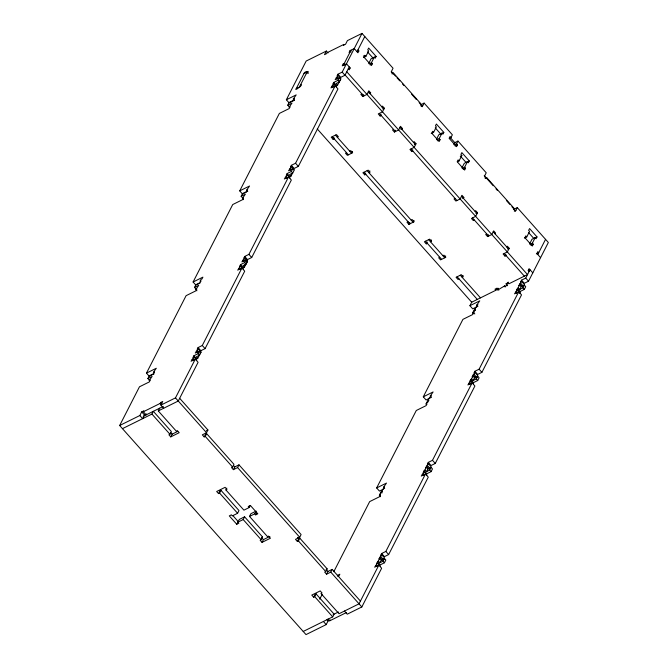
<?xml version="1.0" encoding="UTF-8"?>
<svg xmlns="http://www.w3.org/2000/svg" width="668" height="668" viewBox="0 0 668 668"><rect width="100%" height="100%" fill="white"/><g stroke="black" fill="none" stroke-linecap="round" stroke-linejoin="round"><path stroke-width="1" d="M329.466 620.263L328.063 620.964L326.193 624.605L306.011 634.6L119.656 425.516L139.47 386.797L149.298 381.929L150.233 380.1L149.181 380.626L152.095 376.46L147.887 378.547L149.281 380.117M154.074 373.88L149.256 376.259L146.467 373.128L186.096 295.673L195.933 290.805L196.86 288.985L195.808 289.503L196.926 290.755M195.891 285.144L193.094 282.005L232.731 204.55L242.559 199.682L243.494 197.862L242.434 198.379L243.553 199.64M246.525 192.033L242.517 194.021L239.72 190.881L279.358 113.426L289.186 108.567L290.121 106.738L289.069 107.264L291.983 103.097L287.774 105.185L289.169 106.746M289.144 102.897L286.355 99.757L306.169 61.038L326.36 51.044L328.03 52.922M147.887 378.547L149.281 375.808L153.498 373.729L154.425 371.901L153.373 372.427L156.295 368.26L146.467 373.128M195.908 288.993L194.513 287.424L195.916 284.693L200.124 282.606L201.06 280.785L200.008 281.303L200.934 279.483L201.987 278.957L202.922 277.136L193.094 282.005M242.542 197.87L241.14 196.3L242.542 193.57L246.751 191.482L247.686 189.662L246.634 190.18L247.753 191.44M287.774 105.185L289.169 102.446L293.386 100.359L294.312 98.538L293.26 99.064L294.379 100.317M298.346 87.583L297.886 88.493L295.774 89.537L304.483 72.528L306.587 71.484L306.119 72.394M195.808 289.503L198.73 285.336L194.513 287.424M242.434 198.379L245.356 194.221L241.14 196.3M246.634 190.18L249.548 186.013L239.72 190.881M293.26 99.064L296.183 94.898L286.355 99.757M299.406 87.065L307.171 71.877L308.416 73.271M119.656 425.516L139.837 415.529L141.708 411.88L143.812 410.837L143.344 411.747L146.142 414.886L146.609 413.976M326.36 51.044L324.489 54.684L326.594 53.64L327.061 52.73L343.92 44.389L343.452 45.299L345.556 44.255L347.418 40.614L361.989 33.4L393.051 68.245L391.189 71.893L393.051 73.981L393.519 73.071L420.848 103.732L420.381 104.651L422.243 106.738L424.113 103.097L452.378 134.802L450.975 137.541L449.397 138.318M145.908 414.319L144.497 415.02L142.635 418.661L139.837 415.529M122.444 428.656L151.937 414.06L153.339 411.321L171.35 431.536L169.956 434.267L168.904 434.793L170.766 436.88L179.191 432.705L177.329 430.618L176.277 431.136L158.258 410.929L159.66 408.198M143.344 411.747L160.195 403.405L160.662 402.495L162.767 401.451L160.904 405.1L163.702 408.231M196.793 360.211L193.996 357.079L191.081 361.246L195.29 359.159L198.087 362.298L178.272 401.017L158.258 410.929M193.879 355.777L196.676 358.916L197.728 358.39L196.325 356.821L199.49 355.259L200.884 352.529L199.49 350.959L198.087 353.689L193.879 355.777L192.943 357.597L193.996 357.079M200.058 353.84L200.993 352.011L198.196 348.88L195.273 353.046L199.49 350.959M200.993 352.011L199.941 352.537L200.868 350.708L205.084 348.629L244.713 271.175L241.925 268.035L202.287 345.49L198.07 347.577L197.143 349.397L198.196 348.88M243.419 269.095L240.63 265.956L237.708 270.123L241.925 268.035M240.505 264.653L243.302 267.793L244.354 267.267L242.96 265.705L246.116 264.136L247.519 261.405L246.116 259.835L244.722 262.566L240.505 264.653L239.578 266.482L240.63 265.956M246.684 262.716L247.619 260.896L244.822 257.756L241.908 261.923L246.116 259.835M244.705 256.454L247.502 259.593L251.711 257.506L291.348 180.051L288.551 176.92L248.913 254.366L244.705 256.454L243.77 258.274L244.822 257.756M290.054 177.972L287.257 174.832L284.334 178.999L288.551 176.92M287.14 173.538L289.929 176.669L290.981 176.152L289.586 174.582L292.743 173.02L294.145 170.282L292.751 168.712L291.348 171.451L287.14 173.538L286.205 175.358L287.257 174.832M294.246 169.772L291.457 166.633L288.534 170.799L292.751 168.712M291.331 165.33L294.129 168.47L298.337 166.382L337.975 88.927L335.177 85.796L295.548 163.251L291.331 165.33L290.396 167.159L291.457 166.633M336.68 86.848L333.883 83.717L330.969 87.884L335.177 85.796M333.766 82.415L336.563 85.546L337.616 85.028L336.213 83.458L339.377 81.897L340.772 79.158L339.377 77.597L337.975 80.327L333.766 82.415L332.831 84.235L333.883 83.717M339.945 80.469L340.88 78.649L338.083 75.509L335.161 79.676L339.377 77.597M361.989 33.4L342.175 72.127L337.958 74.215L337.031 76.035L338.083 75.509M344.22 63.518L343.168 64.036L342.233 65.856L346.45 63.777L350.174 67.952L349.247 69.781L348.312 68.729M357.948 49.9L358.883 50.943L357.948 52.772L354.224 48.589L350.007 50.676L349.072 52.496L350.124 51.97M343.285 65.339L351.059 50.15M160.904 405.1L175.475 397.886L195.29 359.159M197.728 358.39L199.122 355.66M244.354 267.267L245.757 264.536L244.697 265.054M290.981 176.152L292.384 173.413L291.331 173.939M337.616 85.028L339.01 82.298M337.958 74.215L340.755 77.346L344.972 75.259L349.247 66.909M357.013 51.72L364.786 36.54M365.872 56.396L364.937 55.352L364.002 57.172L371.458 65.539L372.393 63.71L371.458 62.667L374.255 57.206L375.191 58.25L376.126 56.421L368.669 48.063L367.734 49.883L368.669 50.927L365.872 56.396L363.501 57.573M170.766 436.88L172.16 434.15L177.73 431.386M368.769 63.318L371.099 58.767L374.255 57.206M337.29 137.224L338.342 136.706L336.48 134.61L331.219 137.216L333.081 139.311L334.008 137.491M361.922 93.896L360.87 94.413L362.732 96.509L363.668 94.681M370.206 93.779L370.673 92.869L368.811 90.773L366.949 94.422L362.732 96.509M179.667 398.287L207.932 430L206.537 432.73L202.321 434.818L204.183 436.905L205.585 434.175L206.637 433.649L233.967 464.318L232.573 467.049L231.52 467.575L233.382 469.662L237.591 467.575L238.994 464.845L301.109 534.542L299.715 537.272L295.498 539.36L297.36 541.447L298.421 540.93L299.815 538.191L327.145 568.86L325.75 571.591L324.698 572.117L326.56 574.204L330.769 572.117L332.171 569.386L360.436 601.091M204.183 436.905L205.235 436.388L206.637 433.649M352.512 151.427L351.577 153.256L335.428 135.136M382.012 107.022L382.48 106.112L384.342 108.199L382.472 111.84L378.263 113.927L380.125 116.023L381.178 115.497M380.125 116.023L381.061 114.195M369.905 170.941L368.97 172.77L370.03 172.244L368.16 170.156L362.899 172.761L364.761 174.857L365.697 173.029M393.602 129.433L392.55 129.959L394.412 132.047L395.347 130.227M401.885 129.325L402.353 128.406L400.491 126.319L398.629 129.968L394.412 132.047M250.116 505.726L249.181 507.546L243.912 510.152L225.901 489.945L226.953 489.419L225.091 487.331L216.666 491.498L218.528 493.594L219.931 490.855L220.983 490.337L238.994 510.544L237.599 513.283L232.33 515.888L231.395 514.844L229.291 515.888L236.748 524.246L238.852 523.203L237.917 522.159L243.185 519.554L244.588 516.815L262.599 537.03L261.205 539.761L260.144 540.287L262.015 542.374L270.44 538.208L268.569 536.112L267.517 536.638L249.506 516.422L250.901 513.692L256.17 511.087L254.775 513.817L249.506 516.422M218.528 493.594L219.58 493.067L220.983 490.337M233.382 469.662L234.777 466.932L238.994 464.845M225.901 489.945L226.836 488.116M413.692 142.56L414.16 141.649L416.022 143.745L414.16 147.386L409.943 149.473L411.805 151.561L412.857 151.043M411.805 151.561L412.74 149.741M431.211 133.533L433.582 132.364L436.379 126.895L435.444 125.851L436.379 124.031L443.828 132.389L442.901 134.21L441.965 133.166L438.809 134.736L436.48 139.286M236.748 524.246L239.319 519.428L244.588 516.815M436.797 139.804L439.168 138.635L441.965 133.166M439.168 138.635L440.103 139.679L439.168 141.499L431.712 133.141L432.647 131.32L433.582 132.364M254.775 513.817L255.702 514.861L256.637 513.041M408.056 221.726L407.004 222.244L408.866 224.339L409.793 222.511M414.01 220.432L413.075 222.252L367.108 170.674M453.873 144.463L454.808 142.643L457.964 141.073L486.229 172.787L484.367 176.435L486.229 178.523L486.696 177.613L514.026 208.274L513.558 209.184L515.42 211.28L517.291 207.631L548.345 242.484L528.53 281.203L524.322 283.29L521.524 280.159L525.733 278.072L530.008 269.722L528.321 270.548M454.198 144.981L456.57 143.812L457.964 141.073M456.57 143.812L457.496 144.856L456.57 146.676L449.113 138.318L450.04 136.489L450.975 137.541M262.015 542.374L263.409 539.644L269.88 536.437M457.471 161.723L459.05 160.938L461.847 155.469L460.912 154.425L461.847 152.605L469.303 160.963L468.368 162.783L467.433 161.739L464.277 163.309L461.947 167.86M462.264 168.386L464.636 167.209L467.433 161.739M431.403 239.946L430.468 241.766L431.528 241.24L429.658 239.152L424.397 241.758L426.259 243.853L427.194 242.025M464.636 167.209L465.571 168.252L464.636 170.081L457.179 161.714L458.114 159.894L459.05 160.938M463.383 198.321L463.851 197.402L461.989 195.315L460.127 198.964L455.91 201.043L454.048 198.955L455.1 198.438M297.36 541.447L298.763 538.717L299.815 538.191M445.69 255.969L444.754 257.79L428.605 239.67M475.19 211.556L475.658 210.645L477.52 212.741L475.658 216.382L471.441 218.469L473.303 220.557L474.355 220.039M463.083 275.483L462.147 277.312L463.208 276.786L461.337 274.698L456.077 277.303L457.939 279.391L458.991 278.873M486.78 233.975L485.728 234.501L487.59 236.589L488.525 234.769M495.063 233.858L495.531 232.948L493.669 230.861L491.807 234.501L487.59 236.589M344.463 611.045L347.26 614.176L361.831 606.962L381.645 568.243L378.856 565.103L359.033 603.83L339.027 613.733L321.007 593.526L322.059 593L320.197 590.913L311.772 595.088L313.634 597.175L315.037 594.445L316.089 593.919L334.1 614.134L332.706 616.865L303.214 631.46M313.634 597.175L314.686 596.649L316.089 593.919M326.56 574.204L327.955 571.474L332.171 569.386M319.73 599.188L322.085 594.578M333.8 571.691L369.663 501.618L379.491 496.75L380.426 494.93L379.366 495.447L380.484 496.7M383.465 489.101L379.449 491.08L376.652 487.949L416.289 410.494L426.117 405.626L427.052 403.806L426 404.324L426.927 402.503L427.988 401.986L428.914 400.157L427.862 400.683L429.265 397.953L430.317 397.427L431.244 395.606L430.192 396.124L431.311 397.385M430.893 397.577L426.075 399.965L423.287 396.825L462.916 319.371L472.752 314.511L473.679 312.682L474.798 313.943M477.177 306.629L472.71 308.841L469.913 305.702L471.8 302.019M380.869 492.199L379.474 494.938L380.401 495.982M426.101 403.814L427.503 401.084M474.13 309.96L472.727 312.691L474.313 311.914M379.366 495.447L382.288 491.281L381.236 491.807L382.163 492.85M381.236 491.807L384.618 486.73L383.566 487.248L384.684 488.5M383.566 487.248L386.488 483.081L376.652 487.949M430.192 396.124L433.115 391.957L423.287 396.825M475.424 310.603L474.489 309.56L477.879 304.483L476.827 305.009L477.946 306.261M476.827 305.009L479.741 300.842L469.913 305.702M506.87 247.102L507.338 246.191L509.2 248.279L507.338 251.928L503.121 254.015L504.983 256.103L506.035 255.585M504.983 256.103L505.918 254.283M317.25 128.932L471.7 302.212L495.923 290.221L496.858 288.401M498.495 288.267L497.568 290.087L504.699 285.879L505.634 286.923M328.021 618.952L329.7 620.831L330.167 619.921M524.388 238.075L526.76 236.906L529.557 231.437L528.622 230.393L529.557 228.565L537.014 236.931L536.078 238.752L535.143 237.708L531.987 239.269L529.657 243.828M504.699 285.879L504.24 286.789L506.344 285.745L508.206 282.096M529.975 244.346L532.346 243.177L535.143 237.708M532.346 243.177L533.281 244.221L532.346 246.041L524.889 237.683L525.825 235.854L526.76 236.906M380.351 566.155L377.562 563.024L374.639 567.19L378.856 565.103M378.489 561.195L379.892 562.765L381.286 560.034L379.892 558.465L376.51 563.541L377.562 563.024M383.616 559.776L384.551 557.955L381.754 554.824L378.839 558.991L379.892 558.465M381.637 553.521L384.434 556.653L388.642 554.574L428.28 477.119L425.483 473.979L385.845 551.434L381.637 553.521L380.702 555.342L381.754 554.824M426.986 475.04L424.188 471.9L421.266 476.067L425.483 473.979M425.124 470.08L426.518 471.65L427.921 468.911L426.518 467.341L423.136 472.418L424.188 471.9M427.453 465.521L430.25 468.66L431.177 466.832L428.388 463.701L425.466 467.867L426.518 467.341M428.263 462.398L431.06 465.538L435.269 463.45L474.906 385.995L472.109 382.856L432.48 460.31L428.263 462.398L427.328 464.218L428.388 463.701M473.612 383.916L470.815 380.777L467.901 384.943L472.109 382.856M471.75 378.956L473.144 380.526L474.547 377.787L473.153 376.226L469.763 381.303L470.815 380.777M474.08 374.397L476.877 377.537L477.812 375.717L475.015 372.577L472.092 376.744L473.153 376.226M474.89 371.274L477.687 374.414L481.904 372.326L521.533 294.872L518.744 291.741L479.106 369.195L474.89 371.274L473.963 373.103L475.015 372.577M520.238 292.793L517.45 289.661L514.527 293.828L518.744 291.741M518.376 287.833L519.779 289.403L521.174 286.672L519.779 285.102L516.389 290.179L517.45 289.661M520.714 283.282L523.503 286.413L524.438 284.593L521.641 281.453L518.727 285.62L519.779 285.102M521.524 280.159L520.589 281.979L521.641 281.453M537.782 254.533L545.556 239.344M519.186 293.319L520.121 291.49L524.338 289.411L525.733 286.672L524.338 285.102L521.174 286.672M379.892 562.765L383.048 561.203L384.451 558.473L385.845 560.034L384.451 562.773L380.234 564.861L377.437 561.721M426.518 471.65L429.674 470.08L431.077 467.35L432.472 468.919L431.077 471.65L426.86 473.737L424.071 470.598M473.144 380.526L476.309 378.965L477.704 376.226L479.106 377.796L477.704 380.526L473.495 382.614L470.698 379.474M519.779 289.403L522.935 287.841L524.338 285.102M304.015 73.438L308.224 71.359L307.297 73.179L306.245 73.697M357.296 51.728L358.883 50.943M300.333 85.245L301.385 84.719L300.458 86.539L296.241 88.627M363.359 56.137L364.937 55.352M348.596 68.737L350.174 67.952M376.126 56.421L372.961 57.991L367.542 51.904M290.037 102.454L294.504 100.242M369.087 63.844L371.458 62.667M370.022 64.888L372.393 63.71M391.932 73.856L393.519 73.071M369.095 93.645L370.673 92.869M382.764 108.984L384.342 108.199M333.081 139.311L334.134 138.785M420.949 104.659L424.113 103.097M421.132 106.613L422.71 105.828M346.558 152.73L345.506 153.248L347.368 155.335L352.637 152.73L350.767 150.642L349.715 151.16M400.775 129.191L402.353 128.406M414.444 144.522L416.022 143.745M443.828 132.389L440.671 133.951L435.252 127.872M364.761 174.857L365.813 174.331M437.732 140.856L440.103 139.679M455.125 146.025L457.496 144.856M196.693 284.743L199.899 283.157M246.567 261.413L247.619 260.896M460.269 156.254L461.847 155.469M469.303 160.963L466.139 162.533L460.72 156.446M463.2 169.43L465.571 168.252M485.118 178.389L486.696 177.613M411.212 220.156L412.265 219.638L414.135 221.726L408.866 224.339M462.273 198.187L463.851 197.402M475.942 213.518L477.52 212.741M426.259 243.853L427.311 243.327M514.126 209.201L517.291 207.631M514.31 211.146L515.888 210.37M439.736 257.264L438.684 257.79L440.546 259.877L445.815 257.272L443.944 255.184L442.892 255.702M143.202 416.339L163.293 406.394M507.622 249.064L509.2 248.279M537.014 236.931L533.849 238.493L528.43 232.414M530.91 245.39L533.281 244.221M536.346 253.882L538.717 252.704L537.782 251.661L536.847 253.489L540.579 257.664M206.354 430.776L207.932 430M474.489 309.56L475.549 309.042L472.627 313.209L473.679 312.682M474.547 377.787L477.704 376.226M255.702 514.861L257.815 513.817L250.358 505.459L248.254 506.503L249.181 507.546M262.599 537.03L261.547 537.548L263.409 539.644M427.921 468.911L431.077 467.35M327.145 568.86L326.093 569.378L327.955 571.474M337.323 575.457L339.853 574.204L338.926 576.025L337.866 576.542M381.286 560.034L384.451 558.473M333.115 614.618L338.434 611.988M329.7 620.831L346.55 612.489M391.406 71.509L395.565 76.177M396.951 77.73L399.723 80.836M402.487 83.943L403.873 85.504M411.496 94.046L416.339 99.49M419.112 102.596L421.884 105.703M450.282 137.558L455.125 143.002M484.216 175.634L493.218 185.737M495.99 188.844L497.376 190.397M506.377 200.5L509.843 204.391M511.922 206.721L514.686 209.827M350.007 50.676L351.126 51.929M532.805 272.853L529.081 268.67L528.146 270.498L529.081 271.542M368.344 91.683L383.875 109.109M400.023 127.229L415.554 144.655M461.521 196.225L477.052 213.651M493.201 231.771L508.732 249.197M343.168 64.036L344.287 65.289M346.759 71.768L527.52 274.581L508.916 283.791L507.981 282.748L505.876 283.783L507.622 285.745M344.947 74.841L363.784 95.983M379.315 113.41L395.464 131.529M410.995 148.947L456.962 200.525M472.493 217.952L488.642 236.071M504.173 253.489L524.363 276.143M342.175 72.127L344.972 75.259M525.733 278.072L528.53 281.203M337.148 77.338L338.267 78.59M336.096 77.855L337.215 79.108M519.654 283.8L522.451 286.939M337.975 80.327L339.377 81.897M522.935 287.841L524.338 289.411M517.324 288.359L520.121 291.49M332.956 85.537L334.075 86.79M516.514 291.482L517.633 292.734M331.896 86.055L333.015 87.316M515.462 291.999L516.581 293.26M498.846 290.096L497.101 288.133L494.996 289.177L495.923 290.221M460.285 275.216L480.476 297.87M332.272 136.698L348.42 154.817M363.951 172.244L409.918 223.813M425.449 241.24L441.598 259.359M457.129 276.777L477.319 299.431M295.548 163.251L298.337 166.382M479.106 369.195L481.904 372.326M290.522 168.453L291.64 169.714M289.469 168.979L290.588 170.231M473.027 374.923L475.825 378.055M291.348 171.451L292.743 173.02M476.309 378.965L477.704 380.526M286.321 176.661L287.44 177.913M469.888 382.605L471.007 383.858M285.269 177.179L286.388 178.431M468.827 383.123L469.946 384.376M248.913 254.366L251.711 257.506M432.48 460.31L435.269 463.45M243.895 259.576L245.006 260.829M242.835 260.102L243.954 261.355M426.401 466.047L429.198 469.178M244.722 262.566L246.116 264.136M429.674 470.08L431.077 471.65M239.695 267.776L240.814 269.037M423.253 473.721L424.372 474.981M238.643 268.302L239.762 269.555M422.201 474.247L423.32 475.499M202.287 345.49L205.084 348.629M385.845 551.434L388.642 554.574M198.07 347.577L200.868 350.708M197.26 350.7L198.379 351.952M380.827 556.644L383.056 559.149M196.208 351.218L197.327 352.479M379.766 557.162L382.564 560.302M198.087 353.689L199.49 355.259M383.048 561.203L384.451 562.773M193.069 358.9L194.188 360.152M376.627 564.844L377.746 566.097M192.017 359.426L193.127 360.678M375.575 565.362L376.694 566.623M175.475 397.886L206.537 432.73M237.591 467.575L299.715 537.272M330.769 572.117L361.831 606.962M233.541 465.538L234.777 466.932M297.519 537.322L298.763 538.717M205.235 436.388L232.573 467.049M298.421 540.93L325.75 571.591M160.662 402.495L161.781 403.748M160.195 403.405L161.314 404.658M170.916 432.755L172.16 434.15M151.937 414.06L169.956 434.267M314.686 596.649L332.706 616.865M219.58 493.067L237.599 513.283M243.185 519.554L261.205 539.761M141.708 411.88L144.497 415.02M326.944 619.704L328.063 620.964M232.865 515.587L238.142 521.516M323.404 621.474L326.193 624.605"/></g></svg>
